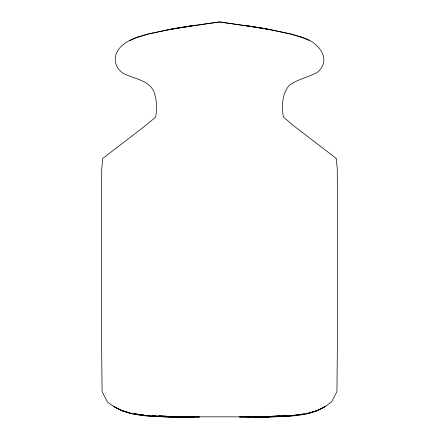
<?xml version="1.0" encoding="UTF-8"?>
<svg xmlns="http://www.w3.org/2000/svg" width="439" height="439" viewBox="0 0 439 439"><rect width="100%" height="100%" fill="white"/><g stroke="black" fill="none" stroke-linecap="round" stroke-linejoin="round"><path stroke-width="0.66" d="M254.28 417.05L269.162 416.825L261.051 417.05C282.562 416.282 305.857 418.049 325.074 406.558L317.068 410.69L306.806 413.867L316.969 410.69L325.14 406.558L331.714 401.784L336.922 391.588L337.465 337.361L337.465 218.682L337.262 168.96L336.225 158.391L294.871 126.695L283.413 117.131C281.591 106.507 281.865 94.369 288.988 85.638C297.642 78.757 309.072 77.5 318.291 71.639C332.795 57.317 315.987 40.465 300.885 36.997L309.182 40.404M129.818 40.404L138.115 36.997C129.061 40.179 119.09 44.987 115.896 54.809C113.141 63.567 118.799 72.616 127.37 75.195C136.968 79.212 149.386 81.248 154.007 91.828C156.783 99.977 157.217 108.702 155.587 117.131L144.129 126.695L102.775 158.391L101.738 168.96L101.535 218.682L101.535 337.361L102.078 391.588L107.286 401.784C126.855 418.263 153.99 416.326 177.949 417.05L169.822 416.825M316.942 410.69L304.968 414.054M247.848 25.874L266.791 28.93L219.5 21.95L191.152 25.874L167.742 29.775L147.959 34.072L138.016 37.03L148.371 33.99L174.755 28.519M167.742 29.775L191.695 25.874M191.152 25.874L172.209 28.93L219.5 21.95L254.049 26.839L271.258 29.775L291.041 34.072L300.984 37.03L290.629 33.99L264.245 28.519L266.791 28.93M292.374 415.777L294.366 415.508M296.352 415.234L297.675 415.053M299.003 414.871L303.64 414.235M274.177 416.732L280.225 416.386M282.239 416.276L287.616 415.969M288.961 415.892L304.622 413.867L291.622 415.777L276.603 416.732M281.179 416.402L271.527 416.776M285.13 416.183L289.081 415.963M247.047 417.05L260.519 416.485L244.572 417.05M277.991 416.732L283.852 416.485L272.937 416.776M253.062 417.05L269.486 416.485L253.062 417.05L266.522 416.732L280.093 415.777L262.478 416.798M239.968 417.05L249.281 416.732L239.2 417.05M267.658 416.787L286.832 415.777L272.586 416.732L286.453 415.777L272.586 416.732L257.792 417.05L265.151 416.83M266.489 416.787L276.526 416.485L257.792 417.05M270.534 416.787L281.377 416.485L261.051 417.05M270.89 416.83L168.11 416.83M248.984 417.05L260.453 416.836M252.26 417.05L264.98 416.836M180.347 416.732L194.428 417.05L178.481 416.485L191.953 417.05M163.752 416.732L167.473 416.776M186.74 417.05L167.994 416.732L152.168 415.777L166.414 416.732M176.522 416.798L158.907 415.777L172.478 416.732L185.938 417.05L169.514 416.485L185.938 417.05M178.547 416.836L190.016 417.05M173.849 416.83L181.208 417.05L155.148 416.485L166.063 416.776M177.949 417.05C163.5 416.798 148.964 416.611 134.724 413.867L147.63 415.777L134.378 413.867L148.025 415.777L156.761 416.276M181.208 417.05L162.474 416.485L172.511 416.787M168.466 416.787L157.623 416.485L162.397 416.732M199.8 417.05L189.719 416.732L199.032 417.05M157.821 416.402L164.823 416.732M134.032 414.054L122.058 410.69L113.926 406.558L121.932 410.69L132.194 413.867L122.031 410.69M135.36 414.235L139.997 414.871M141.325 415.053L142.648 415.234M144.634 415.508L146.626 415.777M247.305 25.874L271.258 29.775"/></g></svg>
